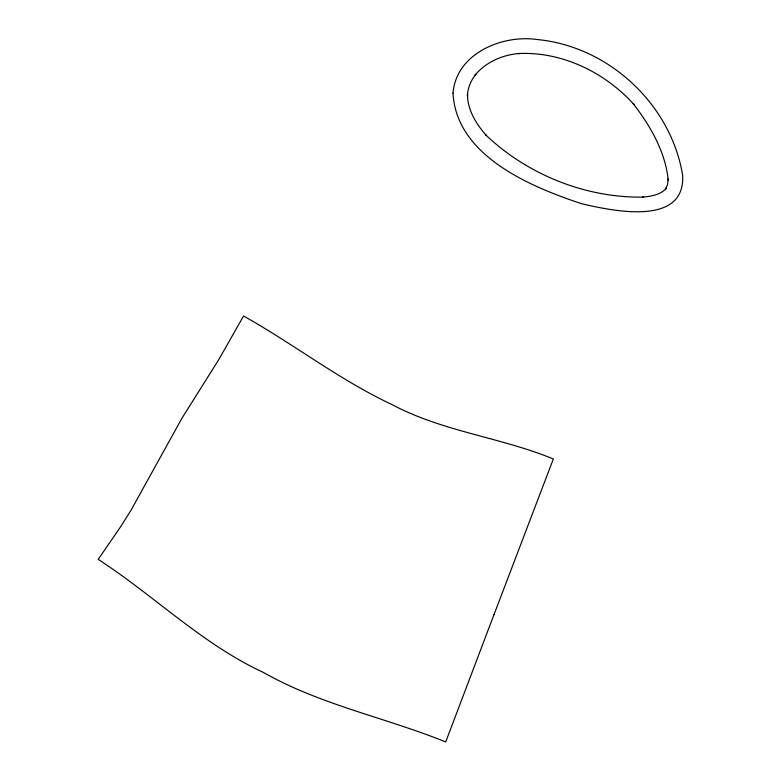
<?xml version="1.0" encoding="UTF-8"?>
<svg xmlns="http://www.w3.org/2000/svg" width="781" height="781" viewBox="0 0 781 781"><rect width="100%" height="100%" fill="white"/><g stroke="black" fill="none" stroke-linecap="round" stroke-linejoin="round"><path stroke-width="1.17" d="M453.019 93.095C456.192 155.917 530.787 186.903 581.855 203.802C611.113 210.46 685.327 227.3 682.662 175.403C671.084 104.488 608.819 46.323 537.221 39.538C502.066 34.403 456.143 53.606 453.019 93.095M467.526 94.208L467.448 95.819C467.673 87.892 471.002 80.326 475.902 74.175L474.877 75.415C485.645 62.109 502.476 54.816 519.316 53.489L518.291 53.577C561.89 51.312 605.129 72.457 633.967 104.537L633.245 103.727C650.378 125.887 665.5 151.992 668.233 180.313L668.302 178.703L667.54 184.58L665.461 189.148L666.496 187.889C660.833 195.045 650.934 196.285 642.451 197.193L643.456 197.105C585.828 198.13 527.146 174.554 485.616 134.762L486.309 135.533C476.332 124.072 467.311 109.945 467.526 94.208M494.002 614.598L445.697 741.95C385.492 717.534 320.61 704.911 263.587 672.539C202.299 644.149 154.267 595.698 98.191 559.372L120.284 527.253L130.925 510.393L182.022 418.099L217.928 360.968A122.685 9.431 -62.8 0 0 222.019 353.959L243.535 316.002C293.841 344.099 339.569 380.035 391.935 404.529C442.593 431.581 500.758 437.311 553.348 458.974L494.002 614.598"/></g></svg>
